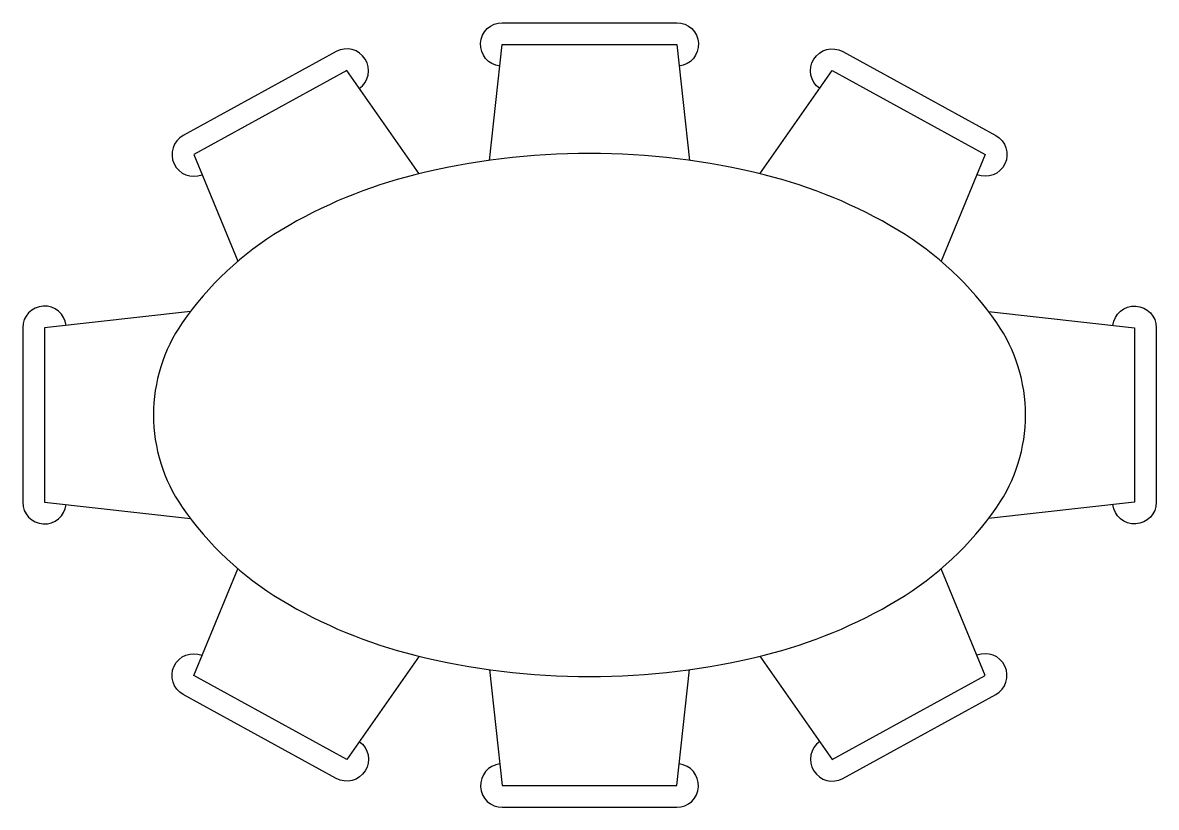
# Model space of a CAD drawing. Extents: x 85.4 to 88, y 38.25 to 40.05.
import ezdxf

# ---------------------------------------------------------------- set-up
doc = ezdxf.new("R2010")
doc.units = 0
doc.header["$LTSCALE"] = 0.5
doc.layers.get('0').update_dxf_attribs({"linetype": 'CONTINUOUS'})

msp = doc.modelspace()

# ---------------------------------------------------------------- linework, layer by layer
for points in [[(86.4945, 39.9503, -0.946147), (86.5, 40.05), (86.9, 40.05, -0.946147), (86.9055, 39.9503)], [(86.1719, 39.899, 0.946147), (86.1191, 39.9837), (85.7684, 39.7914, 0.946147), (85.8114, 39.7013)], [(86.4705, 39.7341), (86.5, 40), (86.9, 40), (86.9295, 39.7341, -0.447008)], [(87.2281, 39.899, -0.946147), (87.2809, 39.9837), (87.6316, 39.7914, -0.946147), (87.5886, 39.7013)], [(86.3092, 39.7034), (86.1431, 39.9399), (85.7924, 39.7476), (85.8933, 39.5026, 0.447008)], [(87.0908, 39.7034), (87.2569, 39.9399), (87.6076, 39.7476), (87.5067, 39.5026, -0.447008)], [(85.4997, 39.3555, 0.946147), (85.4, 39.35), (85.4, 38.95, 0.946147), (85.4997, 38.9445)], [(87.9003, 39.3555, -0.946147), (88, 39.35), (88, 38.95, -0.946147), (87.9003, 38.9445)], [(85.7846, 39.3872), (85.45, 39.35), (85.45, 38.95), (85.7846, 38.9128, 0.447008)], [(87.6154, 39.3872), (87.95, 39.35), (87.95, 38.95), (87.6154, 38.9128, -0.447008)], [(86.3092, 38.5966), (86.1431, 38.3601), (85.7924, 38.5524), (85.8933, 38.7974, -0.447008)], [(87.0908, 38.5966), (87.2569, 38.3601), (87.6076, 38.5524), (87.5067, 38.7974, 0.447008)], [(86.1719, 38.401, -0.946147), (86.1191, 38.3163), (85.7684, 38.5086, -0.946147), (85.8114, 38.5987)], [(87.2281, 38.401, 0.946147), (87.2809, 38.3163), (87.6316, 38.5086, 0.946147), (87.5886, 38.5987)], [(86.4705, 38.5659), (86.5, 38.3), (86.9, 38.3), (86.9295, 38.5659, 0.447008)], [(86.4945, 38.3497, 0.946147), (86.5, 38.25), (86.9, 38.25, 0.946147), (86.9055, 38.3497)]]:
    msp.add_lwpolyline(points, format="xyb")
msp.add_lwpolyline([(86.7, 38.55, 0.060974), (87.1006, 38.599, 0.074343), (87.4071, 38.7257, 0.106943), (87.6342, 38.9387, 0.152216), (87.7, 39.15, 0.152216), (87.6342, 39.3613, 0.106943), (87.4071, 39.5743, 0.074343), (87.1006, 39.701, 0.060974), (86.7, 39.75, 0.060974), (86.2994, 39.701, 0.074343), (85.9929, 39.5743, 0.106943), (85.7658, 39.3613, 0.152216), (85.7, 39.15, 0.152216), (85.7658, 38.9387, 0.106943), (85.9929, 38.7257, 0.074343), (86.2994, 38.599, 0.060974)], format="xyb", close=True)

doc.saveas('drawing.dxf')
